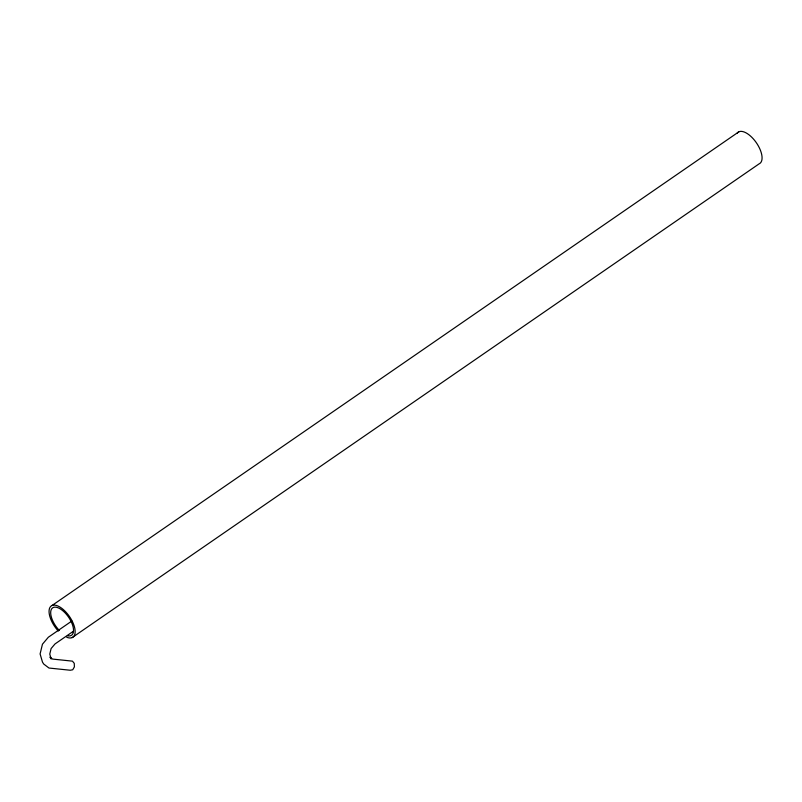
<?xml version="1.0" encoding="UTF-8"?>
<svg xmlns="http://www.w3.org/2000/svg" width="802" height="802" viewBox="0 0 802 802"><rect width="100%" height="100%" fill="white"/><g stroke="black" fill="none" stroke-linecap="round" stroke-linejoin="round"><path stroke-width="1.2" d="M52.02 605.5L738.943 131.759M71.859 621.009L48.351 637.229L42.446 644.217L40.1 653.951L42.506 662.171L43.739 664.056L48.992 668.036L70.275 670.241L72.731 669.77L74.385 666.913L74.265 663.344L72.441 661.149L52.561 659.074L49.975 657.119M73.493 631.194L55.027 643.936L51.107 648.557L49.774 654.111L51.198 658.993L50.265 657.57M72.19 637.59L759.113 163.849A19.007 8.912 55.4 0 0 755.915 142.114A19.007 8.912 55.4 0 0 737.138 133.242M59.428 630.522A16.652 7.809 55.4 0 1 52.18 608.227A16.652 7.809 55.4 0 1 70.315 619.976A16.652 7.809 55.4 0 1 67.468 635.735M58.346 631.064A19.007 8.912 55.4 0 1 51.328 605.881A19.007 8.912 55.4 0 1 72.37 621.47A19.007 8.912 55.4 0 1 66.696 637.249"/></g></svg>
